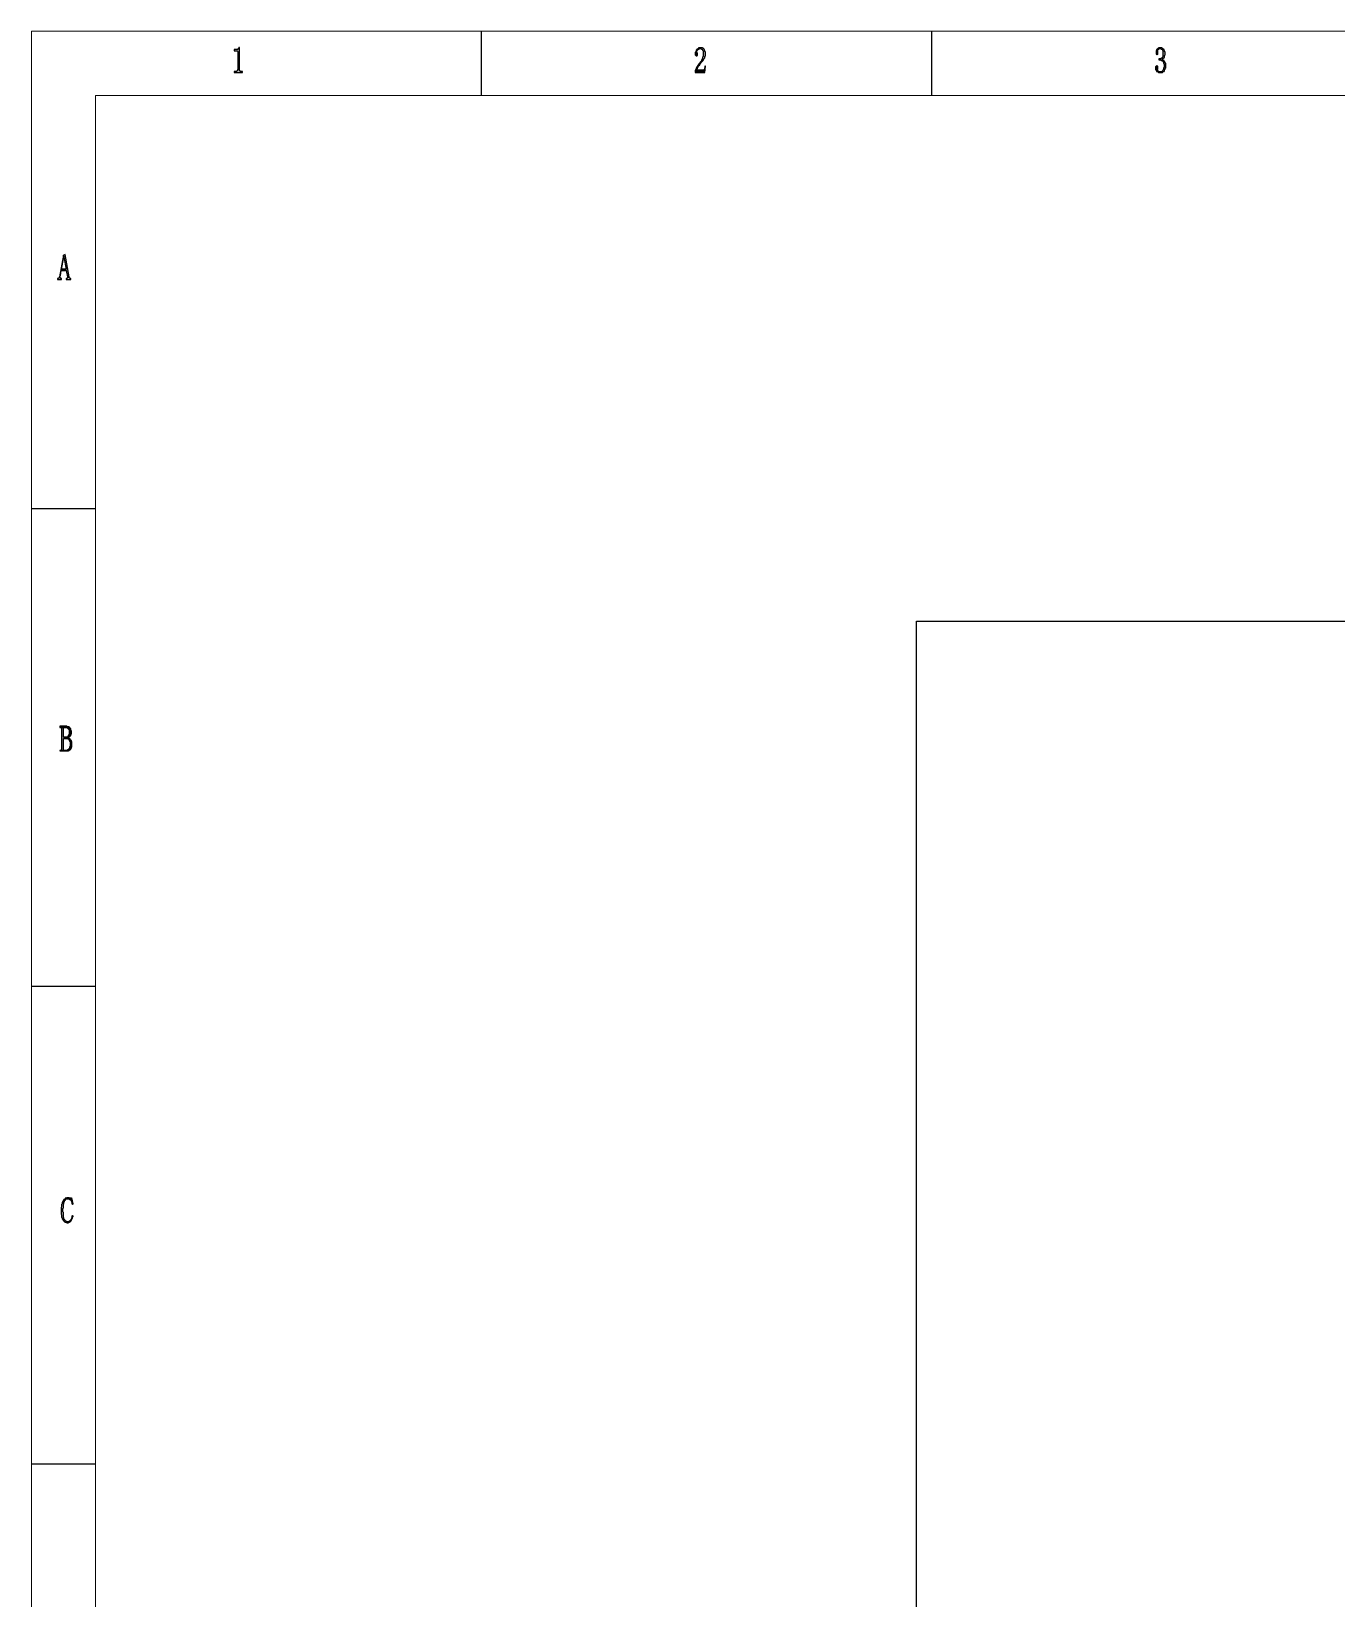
# Model space of a CAD drawing. Header units: inches. Extents: x 35 to 2894, y 23 to 617.
# Drawn here: x 35 to 238.1, y 373 to 616.8 of the extents above; entities that cross this region are included whole.
import ezdxf

# ---------------------------------------------------------------- set-up
doc = ezdxf.new("R2010")
doc.units = ezdxf.units.IN
doc.header["$MEASUREMENT"] = 0
doc.layers.add('Layer 1', color=7, linetype='Continuous')

msp = doc.modelspace()

# ---------------------------------------------------------------- hatches: boundary and pattern name
at = {"layer": 'Layer 1'}
for points in [[(67.43, 614.31), (67.34, 614.31), (67.34, 614.22), (67.25, 614.14), (67.25, 614.05), (67.16, 614.05), (67.16, 613.96), (67.08, 613.96), (66.63, 613.96), (66.63, 613.78), (67.08, 613.78), (67.16, 613.69), (67.16, 610.84), (67.08, 610.76), (67.08, 610.67), (66.99, 610.58), (66.81, 610.58), (66.63, 610.58), (66.63, 610.4), (67.88, 610.4), (67.88, 610.58), (67.7, 610.58), (67.52, 610.58), (67.52, 610.67), (67.43, 610.67), (67.43, 610.76)], [(139.13, 614.22), (138.87, 614.22), (138.87, 614.14), (138.78, 614.14), (139.05, 614.14), (139.22, 614.14), (139.31, 614.05), (139.4, 614.05), (139.4, 613.96), (139.49, 613.87), (139.58, 613.78), (139.58, 612.89), (139.49, 612.8), (139.49, 612.62), (139.4, 612.53), (139.4, 612.45), (139.31, 612.36), (139.31, 612.18), (139.22, 612.09), (139.13, 612), (139.05, 611.91), (138.96, 611.82), (138.87, 611.65), (138.78, 611.56), (138.69, 611.47), (138.69, 611.38), (138.6, 611.29), (138.6, 611.2), (138.51, 611.11), (138.51, 611.02), (138.42, 610.93), (138.42, 610.84), (138.33, 610.76), (138.33, 610.67), (138.51, 610.76), (138.51, 610.84), (138.6, 610.93), (138.69, 611.02), (138.69, 611.11), (138.78, 611.29), (138.87, 611.38), (138.96, 611.47), (139.05, 611.56), (139.05, 611.65), (139.13, 611.73), (139.22, 611.82), (139.22, 611.91), (139.31, 612), (139.4, 612.09), (139.49, 612.18), (139.58, 612.27), (139.58, 612.36), (139.67, 612.45), (139.67, 612.53), (139.76, 612.62), (139.85, 612.71), (139.85, 612.89), (139.94, 612.98), (139.94, 613.6), (139.85, 613.69), (139.85, 613.78), (139.76, 613.87), (139.76, 613.96), (139.67, 614.05), (139.67, 614.14), (139.58, 614.14), (139.49, 614.22)], [(138.78, 614.14), (138.69, 614.05), (138.6, 614.05), (138.6, 613.96), (138.51, 613.87), (138.51, 613.78), (138.42, 613.69), (138.42, 613.6), (138.33, 613.51), (138.33, 613.16), (138.42, 613.07), (138.51, 612.98), (138.6, 612.98), (138.69, 613.07), (138.69, 613.42), (138.6, 613.51), (138.6, 613.6), (138.6, 613.69), (138.6, 613.78), (138.69, 613.87), (138.78, 613.96), (138.87, 614.05), (138.96, 614.05), (138.96, 614.14), (139.05, 614.14)], [(210.39, 614.14), (210.3, 614.14), (210.22, 614.05), (210.13, 613.96), (210.13, 613.87), (210.04, 613.78), (210.04, 613.25), (210.13, 613.25), (210.22, 613.16), (210.3, 613.25), (210.3, 613.96), (210.39, 614.05), (210.48, 614.05), (210.57, 614.14), (210.66, 614.14)], [(210.75, 614.22), (210.39, 614.22), (210.39, 614.14), (210.75, 614.14), (210.84, 614.05), (210.93, 614.05), (211.02, 613.96), (211.02, 613.87), (211.11, 613.78), (211.11, 612.89), (211.02, 612.8), (211.02, 612.71), (210.93, 612.62), (210.84, 612.62), (210.75, 612.53), (210.48, 612.53), (210.48, 612.36), (210.75, 612.36), (210.84, 612.27), (211.02, 612.27), (211.11, 612.18), (211.11, 612.09), (211.19, 612), (211.19, 611.82), (211.28, 611.73), (211.28, 611.2), (211.19, 611.11), (211.19, 610.84), (211.11, 610.76), (211.02, 610.67), (211.02, 610.58), (210.93, 610.58), (210.84, 610.49), (210.66, 610.49), (211.11, 610.49), (211.19, 610.58), (211.28, 610.58), (211.37, 610.67), (211.37, 610.84), (211.46, 610.93), (211.46, 611.02), (211.55, 611.11), (211.55, 611.82), (211.46, 611.91), (211.46, 612), (211.37, 612), (211.37, 612.09), (211.28, 612.18), (211.28, 612.27), (211.19, 612.27), (211.11, 612.36), (211.02, 612.36), (210.93, 612.45), (211.02, 612.45), (211.11, 612.53), (211.19, 612.62), (211.28, 612.71), (211.37, 612.8), (211.37, 613.07), (211.46, 613.16), (211.46, 613.6), (211.37, 613.69), (211.37, 613.78), (211.28, 613.87), (211.28, 613.96), (211.19, 613.96), (211.19, 614.05), (211.11, 614.14), (211.02, 614.14), (210.93, 614.22)], [(139.94, 611.38), (139.85, 611.38), (139.85, 611.29), (139.85, 611.2), (139.76, 611.02), (139.76, 610.93), (139.67, 610.84), (139.67, 610.76), (139.58, 610.76), (138.51, 610.76), (138.33, 610.67), (138.33, 610.4), (139.85, 610.4)], [(210.13, 611.47), (210.13, 611.38), (210.04, 611.38), (209.95, 611.29), (209.95, 610.84), (210.04, 610.76), (210.13, 610.67), (210.13, 610.58), (210.22, 610.58), (210.3, 610.49), (210.39, 610.4), (211.02, 610.4), (211.11, 610.49), (210.66, 610.49), (210.57, 610.49), (210.48, 610.58), (210.39, 610.58), (210.3, 610.67), (210.3, 610.76), (210.22, 610.84), (210.3, 610.93), (210.3, 611.38), (210.22, 611.38)], [(40.03, 582.02), (39.41, 578.64), (39.32, 578.46), (39.23, 578.37), (39.14, 578.37), (39.14, 578.2), (39.76, 578.2), (39.76, 578.37), (39.59, 578.37), (39.59, 578.46), (39.5, 578.55), (39.5, 578.64), (39.59, 578.82), (39.67, 579.62), (40.48, 579.62), (39.76, 579.8), (40.12, 581.66)], [(40.3, 582.11), (40.03, 582.02), (40.12, 581.66), (40.48, 579.8), (39.76, 579.8), (40.48, 579.62), (40.65, 578.64), (40.65, 578.46), (40.56, 578.37), (40.48, 578.37), (40.48, 578.2), (41.19, 578.2), (41.19, 578.37), (41.1, 578.37), (41.01, 578.46), (40.92, 578.46), (40.92, 578.64)], [(40.48, 508.72), (39.5, 508.72), (39.5, 508.54), (40.56, 508.54), (40.65, 508.45), (40.74, 508.45), (40.74, 508.36), (40.83, 508.36), (40.83, 508.27), (40.92, 508.18), (40.92, 507.47), (40.83, 507.38), (40.83, 507.29), (40.74, 507.2), (40.74, 507.11), (40.65, 507.11), (40.56, 507.03), (40.03, 507.03), (40.74, 506.94), (40.83, 507.03), (40.92, 507.03), (41.01, 507.11), (41.1, 507.2), (41.19, 507.29), (41.19, 507.47), (41.28, 507.56), (41.28, 508), (41.19, 508.09), (41.19, 508.36), (41.1, 508.45), (41.01, 508.45), (41.01, 508.54), (40.92, 508.63), (40.65, 508.63), (40.56, 508.72)], [(39.59, 508.54), (39.67, 508.54), (39.76, 508.45), (39.76, 505.16), (39.67, 505.07), (39.59, 504.98), (40.21, 504.98), (40.12, 504.98), (40.03, 505.07), (40.03, 506.85), (40.39, 506.85), (40.83, 506.94), (40.74, 506.94), (40.03, 507.03), (40.03, 508.54), (40.12, 508.54), (40.39, 508.54)], [(40.83, 506.94), (40.39, 506.85), (40.65, 506.85), (40.74, 506.76), (40.83, 506.76), (40.83, 506.67), (40.92, 506.67), (40.92, 506.58), (41.01, 506.49), (41.01, 506.4), (41.1, 506.31), (41.1, 505.6), (41.01, 505.51), (41.01, 505.33), (40.92, 505.25), (40.83, 505.16), (40.74, 505.07), (40.65, 505.07), (40.56, 504.98), (39.5, 504.98), (39.5, 504.89), (40.83, 504.89), (40.92, 504.98), (41.01, 505.07), (41.1, 505.07), (41.19, 505.16), (41.19, 505.25), (41.28, 505.33), (41.28, 505.42), (41.36, 505.51), (41.36, 506.31), (41.28, 506.4), (41.28, 506.49), (41.19, 506.58), (41.1, 506.67), (41.1, 506.76), (41.01, 506.76), (40.92, 506.85)], [(40.3, 435.32), (40.3, 435.23), (40.21, 435.14), (40.12, 435.14), (40.03, 435.05), (40.03, 434.97), (39.94, 434.88), (39.94, 434.79), (39.85, 434.7), (39.85, 434.43), (39.76, 434.34), (39.76, 434.08), (39.67, 433.9), (39.67, 432.83), (39.76, 432.74), (39.76, 432.39), (39.85, 432.3), (39.85, 432.12), (39.94, 432.03), (39.94, 431.94), (40.03, 431.85), (40.12, 431.76), (40.21, 431.67), (40.3, 431.58), (40.48, 431.58), (40.56, 431.5), (40.83, 431.5), (40.83, 431.58), (41.01, 431.58), (41.1, 431.67), (40.56, 431.67), (40.48, 431.76), (40.39, 431.76), (40.39, 431.85), (40.3, 431.85), (40.21, 431.94), (40.21, 432.03), (40.12, 432.12), (40.12, 432.3), (40.03, 432.39), (40.03, 433.1), (39.94, 433.19), (39.94, 433.72), (40.03, 433.81), (40.03, 434.34), (40.12, 434.43), (40.12, 434.7), (40.21, 434.79), (40.21, 434.97), (40.3, 435.05), (40.39, 435.05), (40.39, 435.14), (40.48, 435.23), (40.74, 435.23)], [(41.36, 435.41), (41.28, 435.32), (40.3, 435.32), (40.74, 435.23), (40.92, 435.23), (41.01, 435.14), (41.1, 435.14), (41.19, 435.05), (41.19, 434.97), (41.28, 434.88), (41.28, 434.79), (41.36, 434.7), (41.36, 434.52), (41.45, 434.34), (41.54, 434.43)], [(40.74, 435.41), (40.56, 435.41), (40.48, 435.32), (40.3, 435.32), (41.19, 435.32), (41.01, 435.32), (40.92, 435.41)], [(41.45, 432.65), (41.36, 432.56), (41.36, 432.3), (41.28, 432.21), (41.28, 432.12), (41.19, 432.03), (41.19, 431.94), (41.1, 431.85), (41.01, 431.76), (40.92, 431.76), (40.83, 431.67), (40.65, 431.67), (41.1, 431.67), (41.19, 431.76), (41.19, 431.85), (41.28, 431.85), (41.28, 431.94), (41.36, 432.03), (41.36, 432.12), (41.45, 432.21), (41.45, 432.39), (41.54, 432.47), (41.54, 432.56)]]:
    msp.add_hatch(color=0, dxfattribs=at).paths.add_polyline_path(points)

# ---------------------------------------------------------------- linework, layer by layer
at = {"lineweight": -3}
msp.add_lwpolyline([(172.76, 525.08), (242.95, 525.08), (242.95, 83.92), (172.76, 83.92)], close=True, dxfattribs=at)
at = {"layer": 'Layer 1', "color": 5, "lineweight": 15}
msp.add_lwpolyline([(35.05, 616.81), (875.12, 616.81), (875.12, 22.8), (35.05, 22.8), (35.05, 616.81)], dxfattribs=at)
at = {"layer": 'Layer 1', "color": 0, "lineweight": -3}
for points in [[(105.06, 616.81), (105.06, 606.84)], [(175.08, 616.81), (175.08, 606.84)], [(67.43, 614.31), (67.34, 614.31), (67.34, 614.22), (67.25, 614.14), (67.25, 614.05), (67.16, 614.05), (67.16, 613.96), (67.08, 613.96), (66.63, 613.96), (66.63, 613.78), (67.08, 613.78), (67.16, 613.69), (67.16, 610.84), (67.08, 610.76), (67.08, 610.67), (66.99, 610.58), (66.81, 610.58), (66.63, 610.58), (66.63, 610.4), (67.88, 610.4), (67.88, 610.58), (67.7, 610.58), (67.52, 610.58), (67.52, 610.67), (67.43, 610.67), (67.43, 610.76), (67.43, 614.31)], [(139.13, 614.22), (138.87, 614.22), (138.87, 614.14), (138.78, 614.14), (139.05, 614.14), (139.22, 614.14), (139.31, 614.05), (139.4, 614.05), (139.4, 613.96), (139.49, 613.87), (139.58, 613.78), (139.58, 612.89), (139.49, 612.8), (139.49, 612.62), (139.4, 612.53), (139.4, 612.45), (139.31, 612.36), (139.31, 612.18), (139.22, 612.09), (139.13, 612), (139.05, 611.91), (138.96, 611.82), (138.87, 611.65), (138.78, 611.56), (138.69, 611.47), (138.69, 611.38), (138.6, 611.29), (138.6, 611.2), (138.51, 611.11), (138.51, 611.02), (138.42, 610.93), (138.42, 610.84), (138.33, 610.76), (138.33, 610.67), (138.51, 610.76), (138.51, 610.84), (138.6, 610.93), (138.69, 611.02), (138.69, 611.11), (138.78, 611.29), (138.87, 611.38), (138.96, 611.47), (139.05, 611.56), (139.05, 611.65), (139.13, 611.73), (139.22, 611.82), (139.22, 611.91), (139.31, 612), (139.4, 612.09), (139.49, 612.18), (139.58, 612.27), (139.58, 612.36), (139.67, 612.45), (139.67, 612.53), (139.76, 612.62), (139.85, 612.71), (139.85, 612.89), (139.94, 612.98), (139.94, 613.6), (139.85, 613.69), (139.85, 613.78), (139.76, 613.87), (139.76, 613.96), (139.67, 614.05), (139.67, 614.14), (139.58, 614.14), (139.49, 614.22), (139.13, 614.22)], [(138.78, 614.14), (138.69, 614.05), (138.6, 614.05), (138.6, 613.96), (138.51, 613.87), (138.51, 613.78), (138.42, 613.69), (138.42, 613.6), (138.33, 613.51), (138.33, 613.16), (138.42, 613.07), (138.51, 612.98), (138.6, 612.98), (138.69, 613.07), (138.69, 613.42), (138.6, 613.51), (138.6, 613.6), (138.6, 613.69), (138.6, 613.78), (138.69, 613.87), (138.78, 613.96), (138.87, 614.05), (138.96, 614.05), (138.96, 614.14), (139.05, 614.14), (138.78, 614.14)], [(210.39, 614.14), (210.3, 614.14), (210.22, 614.05), (210.13, 613.96), (210.13, 613.87), (210.04, 613.78), (210.04, 613.25), (210.13, 613.25), (210.22, 613.16), (210.3, 613.25), (210.3, 613.96), (210.39, 614.05), (210.48, 614.05), (210.57, 614.14), (210.66, 614.14), (210.39, 614.14)], [(210.75, 614.22), (210.39, 614.22), (210.39, 614.14), (210.75, 614.14), (210.84, 614.05), (210.93, 614.05), (211.02, 613.96), (211.02, 613.87), (211.11, 613.78), (211.11, 612.89), (211.02, 612.8), (211.02, 612.71), (210.93, 612.62), (210.84, 612.62), (210.75, 612.53), (210.48, 612.53), (210.48, 612.36), (210.75, 612.36), (210.84, 612.27), (211.02, 612.27), (211.11, 612.18), (211.11, 612.09), (211.19, 612), (211.19, 611.82), (211.28, 611.73), (211.28, 611.2), (211.19, 611.11), (211.19, 610.84), (211.11, 610.76), (211.02, 610.67), (211.02, 610.58), (210.93, 610.58), (210.84, 610.49), (210.66, 610.49), (211.11, 610.49), (211.19, 610.58), (211.28, 610.58), (211.37, 610.67), (211.37, 610.84), (211.46, 610.93), (211.46, 611.02), (211.55, 611.11), (211.55, 611.82), (211.46, 611.91), (211.46, 612), (211.37, 612), (211.37, 612.09), (211.28, 612.18), (211.28, 612.27), (211.19, 612.27), (211.11, 612.36), (211.02, 612.36), (210.93, 612.45), (211.02, 612.45), (211.11, 612.53), (211.19, 612.62), (211.28, 612.71), (211.37, 612.8), (211.37, 613.07), (211.46, 613.16), (211.46, 613.6), (211.37, 613.69), (211.37, 613.78), (211.28, 613.87), (211.28, 613.96), (211.19, 613.96), (211.19, 614.05), (211.11, 614.14), (211.02, 614.14), (210.93, 614.22), (210.75, 614.22)], [(139.94, 611.38), (139.85, 611.38), (139.85, 611.29), (139.85, 611.2), (139.76, 611.02), (139.76, 610.93), (139.67, 610.84), (139.67, 610.76), (139.58, 610.76), (138.51, 610.76), (138.33, 610.67), (138.33, 610.4), (139.85, 610.4), (139.94, 611.38)], [(210.13, 611.47), (210.13, 611.38), (210.04, 611.38), (209.95, 611.29), (209.95, 610.84), (210.04, 610.76), (210.13, 610.67), (210.13, 610.58), (210.22, 610.58), (210.3, 610.49), (210.39, 610.4), (211.02, 610.4), (211.11, 610.49), (210.66, 610.49), (210.57, 610.49), (210.48, 610.58), (210.39, 610.58), (210.3, 610.67), (210.3, 610.76), (210.22, 610.84), (210.3, 610.93), (210.3, 611.38), (210.22, 611.38), (210.13, 611.47)], [(40.03, 582.02), (39.41, 578.64), (39.32, 578.46), (39.23, 578.37), (39.14, 578.37), (39.14, 578.2), (39.76, 578.2), (39.76, 578.37), (39.59, 578.37), (39.59, 578.46), (39.5, 578.55), (39.5, 578.64), (39.59, 578.82), (39.67, 579.62), (40.48, 579.62), (39.76, 579.8), (40.12, 581.66), (40.03, 582.02)], [(40.3, 582.11), (40.03, 582.02), (40.12, 581.66), (40.48, 579.8), (39.76, 579.8), (40.48, 579.62), (40.65, 578.64), (40.65, 578.46), (40.56, 578.37), (40.48, 578.37), (40.48, 578.2), (41.19, 578.2), (41.19, 578.37), (41.1, 578.37), (41.01, 578.46), (40.92, 578.46), (40.92, 578.64), (40.3, 582.11)], [(35.05, 542.61), (45.01, 542.61)], [(40.48, 508.72), (39.5, 508.72), (39.5, 508.54), (40.56, 508.54), (40.65, 508.45), (40.74, 508.45), (40.74, 508.36), (40.83, 508.36), (40.83, 508.27), (40.92, 508.18), (40.92, 507.47), (40.83, 507.38), (40.83, 507.29), (40.74, 507.2), (40.74, 507.11), (40.65, 507.11), (40.56, 507.03), (40.03, 507.03), (40.74, 506.94), (40.83, 507.03), (40.92, 507.03), (41.01, 507.11), (41.1, 507.2), (41.19, 507.29), (41.19, 507.47), (41.28, 507.56), (41.28, 508), (41.19, 508.09), (41.19, 508.36), (41.1, 508.45), (41.01, 508.45), (41.01, 508.54), (40.92, 508.63), (40.65, 508.63), (40.56, 508.72), (40.48, 508.72)], [(39.59, 508.54), (39.67, 508.54), (39.76, 508.45), (39.76, 505.16), (39.67, 505.07), (39.59, 504.98), (40.21, 504.98), (40.12, 504.98), (40.03, 505.07), (40.03, 506.85), (40.39, 506.85), (40.83, 506.94), (40.74, 506.94), (40.03, 507.03), (40.03, 508.54), (40.12, 508.54), (40.39, 508.54), (39.59, 508.54)], [(40.83, 506.94), (40.39, 506.85), (40.65, 506.85), (40.74, 506.76), (40.83, 506.76), (40.83, 506.67), (40.92, 506.67), (40.92, 506.58), (41.01, 506.49), (41.01, 506.4), (41.1, 506.31), (41.1, 505.6), (41.01, 505.51), (41.01, 505.33), (40.92, 505.25), (40.83, 505.16), (40.74, 505.07), (40.65, 505.07), (40.56, 504.98), (39.5, 504.98), (39.5, 504.89), (40.83, 504.89), (40.92, 504.98), (41.01, 505.07), (41.1, 505.07), (41.19, 505.16), (41.19, 505.25), (41.28, 505.33), (41.28, 505.42), (41.36, 505.51), (41.36, 506.31), (41.28, 506.4), (41.28, 506.49), (41.19, 506.58), (41.1, 506.67), (41.1, 506.76), (41.01, 506.76), (40.92, 506.85), (40.83, 506.94)], [(35.05, 468.33), (45.01, 468.33)], [(40.3, 435.32), (40.3, 435.23), (40.21, 435.14), (40.12, 435.14), (40.03, 435.05), (40.03, 434.97), (39.94, 434.88), (39.94, 434.79), (39.85, 434.7), (39.85, 434.43), (39.76, 434.34), (39.76, 434.08), (39.67, 433.9), (39.67, 432.83), (39.76, 432.74), (39.76, 432.39), (39.85, 432.3), (39.85, 432.12), (39.94, 432.03), (39.94, 431.94), (40.03, 431.85), (40.12, 431.76), (40.21, 431.67), (40.3, 431.58), (40.48, 431.58), (40.56, 431.5), (40.83, 431.5), (40.83, 431.58), (41.01, 431.58), (41.1, 431.67), (40.56, 431.67), (40.48, 431.76), (40.39, 431.76), (40.39, 431.85), (40.3, 431.85), (40.21, 431.94), (40.21, 432.03), (40.12, 432.12), (40.12, 432.3), (40.03, 432.39), (40.03, 433.1), (39.94, 433.19), (39.94, 433.72), (40.03, 433.81), (40.03, 434.34), (40.12, 434.43), (40.12, 434.7), (40.21, 434.79), (40.21, 434.97), (40.3, 435.05), (40.39, 435.05), (40.39, 435.14), (40.48, 435.23), (40.74, 435.23), (40.3, 435.32)], [(41.36, 435.41), (41.28, 435.32), (40.3, 435.32), (40.74, 435.23), (40.92, 435.23), (41.01, 435.14), (41.1, 435.14), (41.19, 435.05), (41.19, 434.97), (41.28, 434.88), (41.28, 434.79), (41.36, 434.7), (41.36, 434.52), (41.45, 434.34), (41.54, 434.43), (41.36, 435.41)], [(40.74, 435.41), (40.56, 435.41), (40.48, 435.32), (40.3, 435.32), (41.19, 435.32), (41.01, 435.32), (40.92, 435.41), (40.74, 435.41)], [(41.45, 432.65), (41.36, 432.56), (41.36, 432.3), (41.28, 432.21), (41.28, 432.12), (41.19, 432.03), (41.19, 431.94), (41.1, 431.85), (41.01, 431.76), (40.92, 431.76), (40.83, 431.67), (40.65, 431.67), (41.1, 431.67), (41.19, 431.76), (41.19, 431.85), (41.28, 431.85), (41.28, 431.94), (41.36, 432.03), (41.36, 432.12), (41.45, 432.21), (41.45, 432.39), (41.54, 432.47), (41.54, 432.56), (41.45, 432.65)], [(35.05, 394.04), (45.01, 394.04)]]:
    msp.add_lwpolyline(points, dxfattribs=at)
at = {"layer": 'Layer 1', "lineweight": 0}
for points in [[(67.43, 614.31), (67.34, 614.31), (67.34, 614.22), (67.25, 614.14), (67.25, 614.05), (67.16, 614.05), (67.16, 613.96), (67.08, 613.96), (66.63, 613.96), (66.63, 613.78), (67.08, 613.78), (67.16, 613.69), (67.16, 610.84), (67.08, 610.76), (67.08, 610.67), (66.99, 610.58), (66.81, 610.58), (66.63, 610.58), (66.63, 610.4), (67.88, 610.4), (67.88, 610.58), (67.7, 610.58), (67.52, 610.58), (67.52, 610.67), (67.43, 610.67), (67.43, 610.76), (67.43, 614.31)], [(139.13, 614.22), (138.87, 614.22), (138.87, 614.14), (138.78, 614.14), (139.05, 614.14), (139.22, 614.14), (139.31, 614.05), (139.4, 614.05), (139.4, 613.96), (139.49, 613.87), (139.58, 613.78), (139.58, 612.89), (139.49, 612.8), (139.49, 612.62), (139.4, 612.53), (139.4, 612.45), (139.31, 612.36), (139.31, 612.18), (139.22, 612.09), (139.13, 612), (139.05, 611.91), (138.96, 611.82), (138.87, 611.65), (138.78, 611.56), (138.69, 611.47), (138.69, 611.38), (138.6, 611.29), (138.6, 611.2), (138.51, 611.11), (138.51, 611.02), (138.42, 610.93), (138.42, 610.84), (138.33, 610.76), (138.33, 610.67), (138.51, 610.76), (138.51, 610.84), (138.6, 610.93), (138.69, 611.02), (138.69, 611.11), (138.78, 611.29), (138.87, 611.38), (138.96, 611.47), (139.05, 611.56), (139.05, 611.65), (139.13, 611.73), (139.22, 611.82), (139.22, 611.91), (139.31, 612), (139.4, 612.09), (139.49, 612.18), (139.58, 612.27), (139.58, 612.36), (139.67, 612.45), (139.67, 612.53), (139.76, 612.62), (139.85, 612.71), (139.85, 612.89), (139.94, 612.98), (139.94, 613.6), (139.85, 613.69), (139.85, 613.78), (139.76, 613.87), (139.76, 613.96), (139.67, 614.05), (139.67, 614.14), (139.58, 614.14), (139.49, 614.22), (139.13, 614.22)], [(138.78, 614.14), (138.69, 614.05), (138.6, 614.05), (138.6, 613.96), (138.51, 613.87), (138.51, 613.78), (138.42, 613.69), (138.42, 613.6), (138.33, 613.51), (138.33, 613.16), (138.42, 613.07), (138.51, 612.98), (138.6, 612.98), (138.69, 613.07), (138.69, 613.42), (138.6, 613.51), (138.6, 613.6), (138.6, 613.69), (138.6, 613.78), (138.69, 613.87), (138.78, 613.96), (138.87, 614.05), (138.96, 614.05), (138.96, 614.14), (139.05, 614.14), (138.78, 614.14)], [(210.39, 614.14), (210.3, 614.14), (210.22, 614.05), (210.13, 613.96), (210.13, 613.87), (210.04, 613.78), (210.04, 613.25), (210.13, 613.25), (210.22, 613.16), (210.3, 613.25), (210.3, 613.96), (210.39, 614.05), (210.48, 614.05), (210.57, 614.14), (210.66, 614.14), (210.39, 614.14)], [(210.75, 614.22), (210.39, 614.22), (210.39, 614.14), (210.75, 614.14), (210.84, 614.05), (210.93, 614.05), (211.02, 613.96), (211.02, 613.87), (211.11, 613.78), (211.11, 612.89), (211.02, 612.8), (211.02, 612.71), (210.93, 612.62), (210.84, 612.62), (210.75, 612.53), (210.48, 612.53), (210.48, 612.36), (210.75, 612.36), (210.84, 612.27), (211.02, 612.27), (211.11, 612.18), (211.11, 612.09), (211.19, 612), (211.19, 611.82), (211.28, 611.73), (211.28, 611.2), (211.19, 611.11), (211.19, 610.84), (211.11, 610.76), (211.02, 610.67), (211.02, 610.58), (210.93, 610.58), (210.84, 610.49), (210.66, 610.49), (211.11, 610.49), (211.19, 610.58), (211.28, 610.58), (211.37, 610.67), (211.37, 610.84), (211.46, 610.93), (211.46, 611.02), (211.55, 611.11), (211.55, 611.82), (211.46, 611.91), (211.46, 612), (211.37, 612), (211.37, 612.09), (211.28, 612.18), (211.28, 612.27), (211.19, 612.27), (211.11, 612.36), (211.02, 612.36), (210.93, 612.45), (211.02, 612.45), (211.11, 612.53), (211.19, 612.62), (211.28, 612.71), (211.37, 612.8), (211.37, 613.07), (211.46, 613.16), (211.46, 613.6), (211.37, 613.69), (211.37, 613.78), (211.28, 613.87), (211.28, 613.96), (211.19, 613.96), (211.19, 614.05), (211.11, 614.14), (211.02, 614.14), (210.93, 614.22), (210.75, 614.22)], [(139.94, 611.38), (139.85, 611.38), (139.85, 611.29), (139.85, 611.2), (139.76, 611.02), (139.76, 610.93), (139.67, 610.84), (139.67, 610.76), (139.58, 610.76), (138.51, 610.76), (138.33, 610.67), (138.33, 610.4), (139.85, 610.4), (139.94, 611.38)], [(210.13, 611.47), (210.13, 611.38), (210.04, 611.38), (209.95, 611.29), (209.95, 610.84), (210.04, 610.76), (210.13, 610.67), (210.13, 610.58), (210.22, 610.58), (210.3, 610.49), (210.39, 610.4), (211.02, 610.4), (211.11, 610.49), (210.66, 610.49), (210.57, 610.49), (210.48, 610.58), (210.39, 610.58), (210.3, 610.67), (210.3, 610.76), (210.22, 610.84), (210.3, 610.93), (210.3, 611.38), (210.22, 611.38), (210.13, 611.47)], [(40.03, 582.02), (39.41, 578.64), (39.32, 578.46), (39.23, 578.37), (39.14, 578.37), (39.14, 578.2), (39.76, 578.2), (39.76, 578.37), (39.59, 578.37), (39.59, 578.46), (39.5, 578.55), (39.5, 578.64), (39.59, 578.82), (39.67, 579.62), (40.48, 579.62), (39.76, 579.8), (40.12, 581.66), (40.03, 582.02)], [(40.3, 582.11), (40.03, 582.02), (40.12, 581.66), (40.48, 579.8), (39.76, 579.8), (40.48, 579.62), (40.65, 578.64), (40.65, 578.46), (40.56, 578.37), (40.48, 578.37), (40.48, 578.2), (41.19, 578.2), (41.19, 578.37), (41.1, 578.37), (41.01, 578.46), (40.92, 578.46), (40.92, 578.64), (40.3, 582.11)], [(40.48, 508.72), (39.5, 508.72), (39.5, 508.54), (40.56, 508.54), (40.65, 508.45), (40.74, 508.45), (40.74, 508.36), (40.83, 508.36), (40.83, 508.27), (40.92, 508.18), (40.92, 507.47), (40.83, 507.38), (40.83, 507.29), (40.74, 507.2), (40.74, 507.11), (40.65, 507.11), (40.56, 507.03), (40.03, 507.03), (40.74, 506.94), (40.83, 507.03), (40.92, 507.03), (41.01, 507.11), (41.1, 507.2), (41.19, 507.29), (41.19, 507.47), (41.28, 507.56), (41.28, 508), (41.19, 508.09), (41.19, 508.36), (41.1, 508.45), (41.01, 508.45), (41.01, 508.54), (40.92, 508.63), (40.65, 508.63), (40.56, 508.72), (40.48, 508.72)], [(39.59, 508.54), (39.67, 508.54), (39.76, 508.45), (39.76, 505.16), (39.67, 505.07), (39.59, 504.98), (40.21, 504.98), (40.12, 504.98), (40.03, 505.07), (40.03, 506.85), (40.39, 506.85), (40.83, 506.94), (40.74, 506.94), (40.03, 507.03), (40.03, 508.54), (40.12, 508.54), (40.39, 508.54), (39.59, 508.54)], [(40.83, 506.94), (40.39, 506.85), (40.65, 506.85), (40.74, 506.76), (40.83, 506.76), (40.83, 506.67), (40.92, 506.67), (40.92, 506.58), (41.01, 506.49), (41.01, 506.4), (41.1, 506.31), (41.1, 505.6), (41.01, 505.51), (41.01, 505.33), (40.92, 505.25), (40.83, 505.16), (40.74, 505.07), (40.65, 505.07), (40.56, 504.98), (39.5, 504.98), (39.5, 504.89), (40.83, 504.89), (40.92, 504.98), (41.01, 505.07), (41.1, 505.07), (41.19, 505.16), (41.19, 505.25), (41.28, 505.33), (41.28, 505.42), (41.36, 505.51), (41.36, 506.31), (41.28, 506.4), (41.28, 506.49), (41.19, 506.58), (41.1, 506.67), (41.1, 506.76), (41.01, 506.76), (40.92, 506.85), (40.83, 506.94)], [(40.3, 435.32), (40.3, 435.23), (40.21, 435.14), (40.12, 435.14), (40.03, 435.05), (40.03, 434.97), (39.94, 434.88), (39.94, 434.79), (39.85, 434.7), (39.85, 434.43), (39.76, 434.34), (39.76, 434.08), (39.67, 433.9), (39.67, 432.83), (39.76, 432.74), (39.76, 432.39), (39.85, 432.3), (39.85, 432.12), (39.94, 432.03), (39.94, 431.94), (40.03, 431.85), (40.12, 431.76), (40.21, 431.67), (40.3, 431.58), (40.48, 431.58), (40.56, 431.5), (40.83, 431.5), (40.83, 431.58), (41.01, 431.58), (41.1, 431.67), (40.56, 431.67), (40.48, 431.76), (40.39, 431.76), (40.39, 431.85), (40.3, 431.85), (40.21, 431.94), (40.21, 432.03), (40.12, 432.12), (40.12, 432.3), (40.03, 432.39), (40.03, 433.1), (39.94, 433.19), (39.94, 433.72), (40.03, 433.81), (40.03, 434.34), (40.12, 434.43), (40.12, 434.7), (40.21, 434.79), (40.21, 434.97), (40.3, 435.05), (40.39, 435.05), (40.39, 435.14), (40.48, 435.23), (40.74, 435.23), (40.3, 435.32)], [(41.36, 435.41), (41.28, 435.32), (40.3, 435.32), (40.74, 435.23), (40.92, 435.23), (41.01, 435.14), (41.1, 435.14), (41.19, 435.05), (41.19, 434.97), (41.28, 434.88), (41.28, 434.79), (41.36, 434.7), (41.36, 434.52), (41.45, 434.34), (41.54, 434.43), (41.36, 435.41)], [(40.74, 435.41), (40.56, 435.41), (40.48, 435.32), (40.3, 435.32), (41.19, 435.32), (41.01, 435.32), (40.92, 435.41), (40.74, 435.41)], [(41.45, 432.65), (41.36, 432.56), (41.36, 432.3), (41.28, 432.21), (41.28, 432.12), (41.19, 432.03), (41.19, 431.94), (41.1, 431.85), (41.01, 431.76), (40.92, 431.76), (40.83, 431.67), (40.65, 431.67), (41.1, 431.67), (41.19, 431.76), (41.19, 431.85), (41.28, 431.85), (41.28, 431.94), (41.36, 432.03), (41.36, 432.12), (41.45, 432.21), (41.45, 432.39), (41.54, 432.47), (41.54, 432.56), (41.45, 432.65)]]:
    msp.add_lwpolyline(points, dxfattribs=at)
at = {"layer": 'Layer 1', "color": 0, "lineweight": 9}
msp.add_lwpolyline([(45.01, 606.84), (865.16, 606.84), (865.16, 32.77), (45.01, 32.77), (45.01, 606.84)], dxfattribs=at)

doc.saveas('drawing.dxf')
